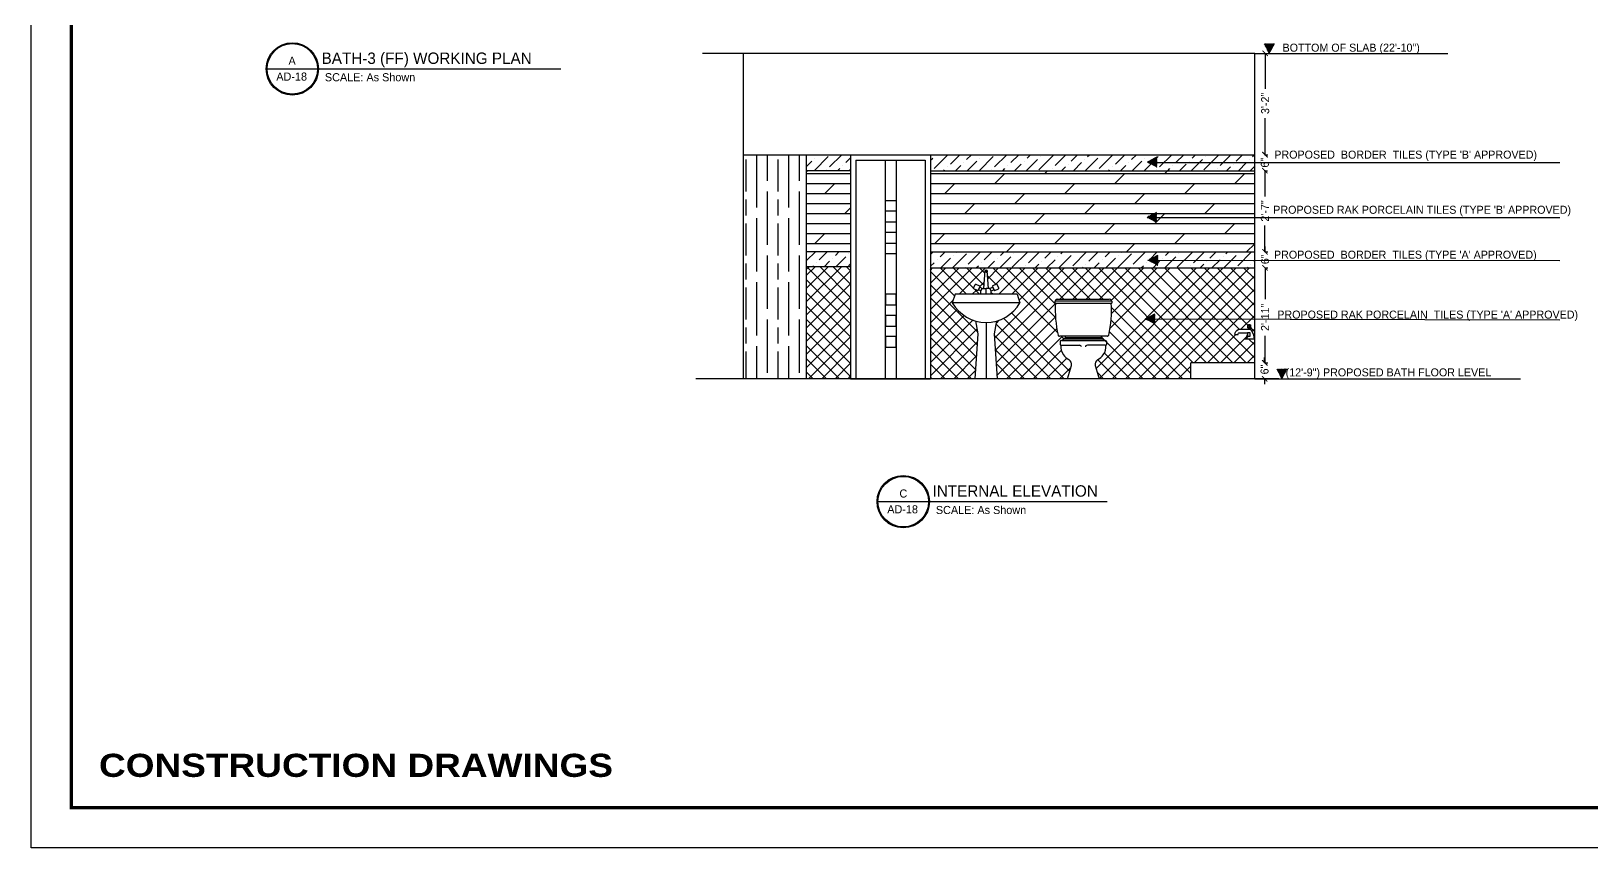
# Model space of a CAD drawing. Extents: x 10753 to 18704, y -5361 to 1140.
# Drawn here: x 16135 to 16720, y -3986 to -3680 of the extents above; entities that cross this region are included whole.
import ezdxf
from ezdxf.enums import TextEntityAlignment as Align

# ---------------------------------------------------------------- set-up
doc = ezdxf.new("R2010")
doc.units = 0
doc.header["$LTSCALE"] = 30
doc.header["$MEASUREMENT"] = 0
doc.header["$PDMODE"] = 3
doc.linetypes.add('ACAD_ISO02W100', pattern=[15, 12, -3])
doc.layers.get('0').update_dxf_attribs({"linetype": 'CONTINUOUS'})
doc.layers.get('DEFPOINTS').update_dxf_attribs({"linetype": 'CONTINUOUS'})
for name, color, linetype in [('bath', 23, 'CONTINUOUS'), ('DIM', 6, 'CONTINUOUS'), ('furniture', 9, 'CONTINUOUS'), ('SEAL', 1, 'CONTINUOUS'), ('SLINE', 3, 'CONTINUOUS'), ('WALL', 2, 'CONTINUOUS'), ('WL', 9, 'CONTINUOUS')]:
    doc.layers.add(name, color=color, linetype=linetype)
doc.styles.add('SMALL-DIM', font='stylu.ttf', dxfattribs={"height": 2})
doc.styles.get("Standard").update_dxf_attribs({"font": 'stylu.ttf', "height": 3})
doc.styles.add('STYLE3', font='ariblk.ttf', dxfattribs={"height": 1})
doc.styles.add('Text 1-2', font='stylu.ttf', dxfattribs={"height": 1.5})
doc.dimstyles.new('D1', dxfattribs={"dimtxt": 6, "dimasz": 5, "dimexe": 1, "dimexo": 2, "dimgap": 1, "dimtad": 1, "dimdec": 4, "dimzin": 3, "dimdsep": 46, "dimlunit": 4, "dimtxsty": 'Standard', "dimcen": 3, "dimclrd": 7, "dimclre": 7, "dimclrt": 2, "dimadec": 0, "dimazin": 0, "dimtfac": 1, "dimtdec": 4, "dimtofl": 0, "dimtmove": 2, "dimatfit": 3, "dimfxl": 1, "dimfrac": 2, "dimtolj": 1, "dimtzin": 1, "dimarcsym": 0})
pattern_1 = [(0, (-96127.937, 21775.795), (7.9375, 15.875), [0, -15.875])]
pattern_2 = [(0, (-96127.937, 21810.86), (7.9375, 15.875), [0, -15.875])]

# ---------------------------------------------------------------- blocks, each defined once
blk = doc.blocks.new('Faucet - Bathroom side')
at = {"linetype": 'Continuous'}
for p, q in [((-1.62, 0), (-1.38, 0)), ((-1.38, 0), (1.38, 0)), ((-0.62, 4.25), (0.38, 4.25)), ((0.38, 3.75), (-0.62, 3.75)), ((-0.62, 3), (3.38, 3)), ((-0.38, 3), (-0.38, 3.5)), ((0.12, 3.5), (0.12, 3)), ((2.88, 2), (0.38, 2)), ((4.38, 1.5), (3.38, 1.5))]:
    blk.add_line(p, q, dxfattribs=at)
for points in [[(-0.62, 3.75), (-0.62, 4.25)], [(-0.38, 4.5), (0.12, 4.5)], [(0.12, 3.5), (-0.38, 3.5)], [(0.38, 4.25), (0.38, 3.75)]]:
    blk.add_lwpolyline(points, dxfattribs=at)
blk.add_lwpolyline([(-0.38, 1), (-0.38, 2), (0.38, 2), (0.38, 1)], close=True, dxfattribs=at)
for centre, radius, start, end in [((3.46, -0.03), 5.08, 143.4467, 179.6834), ((-0.38, 4.26), 0.243, 88.2224, 181.7776), ((-0.38, 3.74), 0.243, 178.2224, 271.7776), ((0.13, 4.26), 0.243, 358.2224, 91.7776), ((0.13, 3.74), 0.243, 268.2224, 1.7776), ((-2.45, -0.27), 3.34, 9.6434, 32.1158), ((1.75, 1.38), 1.43, 195.2551, 254.7449), ((2.97, 1.59), 0.417, 347.0192, 102.9808), ((2.71, 1.47), 1.67, 0.9828, 66.3974)]:
    blk.add_arc(centre, radius, start, end, dxfattribs=at)
blk = doc.blocks.new('_ArchTick')
at = {"color": 0, "linetype": 'ByBlock', "const_width": 0.15}
blk.add_lwpolyline([(-0.5, -0.5), (0.5, 0.5)], dxfattribs=at)
blk = doc.blocks.new('*D169')
at = {"layer": 'DEFPOINTS', "color": 0, "transparency": 16777216}
for p in [(16594.03, -3731.86), (16594.03, -3762.3), (16597.84, -3762.3)]:
    blk.add_point(p, dxfattribs=at)
at = {"layer": 'DIM', "color": 4, "lineweight": -2, "transparency": 16777216}
for p, q in [((16597.84, -3731.86), (16598.84, -3731.86)), ((16597.84, -3731.86), (16597.84, -3741.55)), ((16597.84, -3762.3), (16597.84, -3752.35)), ((16597.84, -3762.3), (16598.84, -3762.3))]:
    blk.add_line(p, q, dxfattribs=at)
at = {"layer": 'DIM', "color": 4, "lineweight": -2, "transparency": 16777216, "xscale": 2, "yscale": 2, "zscale": 2}
for p, rotation in [((16597.84, -3731.86), 90), ((16597.84, -3762.3), 270)]:
    blk.add_blockref('_ArchTick', p, dxfattribs=dict(at, rotation=rotation))
at = {"layer": 'DIM', "color": 4, "transparency": 16777216, "insert": (16597.84, -3746.95), "char_height": 3, "attachment_point": 5, "rotation": 90}
blk.add_mtext('\\A1;2\'-7"', dxfattribs=at)
blk = doc.blocks.new('*D170')
at = {"layer": 'DEFPOINTS', "color": 0, "transparency": 16777216}
for p in [(16594.03, -3762.3), (16594.03, -3768.3), (16597.91, -3768.3)]:
    blk.add_point(p, dxfattribs=at)
at = {"layer": 'DIM', "color": 4, "lineweight": -2, "transparency": 16777216}
for p, q in [((16597.91, -3762.3), (16597.91, -3760.3)), ((16597.91, -3762.3), (16598.91, -3762.3)), ((16597.91, -3768.3), (16598.91, -3768.3)), ((16597.91, -3768.3), (16597.91, -3770.3))]:
    blk.add_line(p, q, dxfattribs=at)
at = {"layer": 'DIM', "color": 4, "lineweight": -2, "transparency": 16777216, "xscale": 2, "yscale": 2, "zscale": 2}
for p, rotation in [((16597.91, -3762.3), 270), ((16597.91, -3768.3), 90)]:
    blk.add_blockref('_ArchTick', p, dxfattribs=dict(at, rotation=rotation))
at = {"layer": 'DIM', "color": 4, "transparency": 16777216, "insert": (16597.91, -3765.07), "char_height": 3, "attachment_point": 5, "rotation": 90}
blk.add_mtext('\\A1;6"', dxfattribs=at)
blk = doc.blocks.new('*D171')
at = {"layer": 'DEFPOINTS', "color": 0, "transparency": 16777216}
for p in [(16594.03, -3768.3), (16594.03, -3803.86), (16597.92, -3803.86)]:
    blk.add_point(p, dxfattribs=at)
at = {"layer": 'DIM', "color": 4, "lineweight": -2, "transparency": 16777216}
for p, q in [((16597.92, -3768.3), (16598.92, -3768.3)), ((16597.92, -3768.3), (16597.92, -3779.97)), ((16597.92, -3803.86), (16597.92, -3793.74)), ((16597.92, -3803.86), (16598.92, -3803.86))]:
    blk.add_line(p, q, dxfattribs=at)
at = {"layer": 'DIM', "color": 4, "lineweight": -2, "transparency": 16777216, "xscale": 2, "yscale": 2, "zscale": 2}
for p, rotation in [((16597.92, -3768.3), 90), ((16597.92, -3803.86), 270)]:
    blk.add_blockref('_ArchTick', p, dxfattribs=dict(at, rotation=rotation))
at = {"layer": 'DIM', "color": 4, "transparency": 16777216, "insert": (16597.92, -3786.85), "char_height": 3, "attachment_point": 5, "rotation": 90}
blk.add_mtext('\\A1;2\'-11"', dxfattribs=at)
blk = doc.blocks.new('*D172')
at = {"layer": 'DEFPOINTS', "color": 0, "transparency": 16777216}
for p in [(16594.03, -3803.86), (16594.03, -3809.86), (16597.74, -3809.86)]:
    blk.add_point(p, dxfattribs=at)
at = {"layer": 'DIM', "color": 4, "lineweight": -2, "transparency": 16777216}
for p, q in [((16597.74, -3803.86), (16597.74, -3801.86)), ((16597.74, -3803.86), (16598.74, -3803.86)), ((16597.74, -3809.86), (16598.74, -3809.86)), ((16597.74, -3809.86), (16597.74, -3811.86))]:
    blk.add_line(p, q, dxfattribs=at)
at = {"layer": 'DIM', "color": 4, "lineweight": -2, "transparency": 16777216, "xscale": 2, "yscale": 2, "zscale": 2}
for p, rotation in [((16597.74, -3803.86), 270), ((16597.74, -3809.86), 90)]:
    blk.add_blockref('_ArchTick', p, dxfattribs=dict(at, rotation=rotation))
at = {"layer": 'DIM', "color": 4, "transparency": 16777216, "insert": (16597.74, -3806.4), "char_height": 3, "attachment_point": 5, "rotation": 90}
blk.add_mtext('\\A1;6"', dxfattribs=at)
blk = doc.blocks.new('*D173')
at = {"layer": 'DEFPOINTS', "color": 0, "transparency": 16777216}
for p in [(16594.03, -3725.86), (16594.03, -3731.86), (16597.84, -3731.86)]:
    blk.add_point(p, dxfattribs=at)
at = {"layer": 'DIM', "color": 4, "lineweight": -2, "transparency": 16777216}
for p, q in [((16597.84, -3725.86), (16598.84, -3725.86)), ((16597.84, -3725.86), (16597.84, -3726.03)), ((16597.84, -3731.86), (16597.84, -3731.69)), ((16597.84, -3731.86), (16598.84, -3731.86))]:
    blk.add_line(p, q, dxfattribs=at)
at = {"layer": 'DIM', "color": 4, "lineweight": -2, "transparency": 16777216, "xscale": 2, "yscale": 2, "zscale": 2}
for p, rotation in [((16597.84, -3725.86), 90), ((16597.84, -3731.86), 270)]:
    blk.add_blockref('_ArchTick', p, dxfattribs=dict(at, rotation=rotation))
at = {"layer": 'DIM', "color": 4, "transparency": 16777216, "insert": (16597.84, -3728.86), "char_height": 3, "attachment_point": 5, "rotation": 90}
blk.add_mtext('\\A1;6"', dxfattribs=at)
blk = doc.blocks.new('*D186')
at = {"layer": 'DEFPOINTS', "color": 0, "transparency": 16777216}
for p in [(16594.03, -3687.86), (16594.03, -3725.86), (16597.97, -3725.86)]:
    blk.add_point(p, dxfattribs=at)
at = {"layer": 'DIM', "color": 4, "lineweight": -2, "transparency": 16777216}
for p, q in [((16597.97, -3687.86), (16598.97, -3687.86)), ((16597.97, -3687.86), (16597.97, -3701.13)), ((16597.97, -3725.86), (16597.97, -3712.11)), ((16597.97, -3725.86), (16598.97, -3725.86))]:
    blk.add_line(p, q, dxfattribs=at)
at = {"layer": 'DIM', "color": 4, "lineweight": -2, "transparency": 16777216, "xscale": 2, "yscale": 2, "zscale": 2}
for p, rotation in [((16597.97, -3687.86), 90), ((16597.97, -3725.86), 270)]:
    blk.add_blockref('_ArchTick', p, dxfattribs=dict(at, rotation=rotation))
at = {"layer": 'DIM', "color": 4, "transparency": 16777216, "insert": (16597.97, -3706.62), "char_height": 3, "attachment_point": 5, "rotation": 90}
blk.add_mtext('\\A1;3\'-2"', dxfattribs=at)

msp = doc.modelspace()

# ---------------------------------------------------------------- hatches: boundary and pattern name
h = msp.add_hatch()
h.set_pattern_fill('ANSI31', color=230, angle=90, style=0)
h.set_pattern_definition([(135, (13423.56, -21095.59699), (-0.08838834765, -0.08838834765), [])])
h.paths.add_polyline_path([(16599.53391, -3687.97831), (16601.43032, -3684.34134), (16597.58655, -3684.34134)])
h = msp.add_hatch()
h.set_pattern_fill('ANSI31', color=230, style=0)
h.set_pattern_definition([(45, (-853.91845, -552.65796), (-0.08838834765, 0.08838834765), [])])
h.paths.add_polyline_path([(16553.70022, -3728.63186), (16557.33719, -3730.52827), (16557.33719, -3726.6845)])
h = msp.add_hatch()
h.set_pattern_fill('DOTS,_O', color=1, scale=10)
h.set_pattern_definition([(0, (-110383.75, -29428.848), (7.9375, -15.875), [0, -15.875])])
h.paths.add_polyline_path([(16455.64672, -3759.01005), (16455.64672, -3763.00135), (16459.63802, -3763.00135), (16459.63802, -3759.01005)])
h.paths.add_polyline_path([(16455.64672, -3751.02628), (16455.64672, -3755.01759), (16459.63802, -3755.01759), (16459.63802, -3751.02628)])
h.paths.add_polyline_path([(16455.64672, -3743.06747), (16455.64672, -3747.05877), (16459.63802, -3747.05877), (16459.63802, -3743.06747)])
h = msp.add_hatch()
h.set_pattern_fill('DOTS,_O', color=1, scale=10)
h.set_pattern_definition(pattern_2)
h.paths.add_polyline_path([(16459.63802, -3743.06747), (16455.64672, -3743.06747), (16455.64672, -3747.05877), (16459.63802, -3747.05877)])
h.paths.add_polyline_path([(16459.63802, -3755.04254), (16459.63802, -3751.05124), (16455.64672, -3751.05124), (16455.64672, -3755.04254)])
h.paths.add_polyline_path([(16455.64672, -3759.01005), (16455.64672, -3763.00135), (16459.63802, -3763.00135), (16459.63802, -3759.01005)])
h = msp.add_hatch()
h.set_pattern_fill('DOTS,_O', color=1, scale=10)
h.set_pattern_definition(pattern_2)
h.paths.add_polyline_path([(16459.63802, -3743.06747), (16455.64672, -3743.06747), (16455.64672, -3747.05877), (16459.63802, -3747.05877)])
h.paths.add_polyline_path([(16459.63802, -3755.04254), (16459.63802, -3751.05124), (16455.64672, -3751.05124), (16455.64672, -3755.04254)])
h.paths.add_polyline_path([(16455.64672, -3759.01005), (16455.64672, -3763.00135), (16459.63802, -3763.00135), (16459.63802, -3759.01005)])
h = msp.add_hatch()
h.set_pattern_fill('ANSI31', color=230, style=0)
h.set_pattern_definition([(45, (-853.99669, -573.37728), (-0.08838834765, 0.08838834765), [])])
h.paths.add_polyline_path([(16553.62198, -3749.35119), (16557.25895, -3751.2476), (16557.25895, -3747.40383)])
h = msp.add_hatch()
h.set_pattern_fill('ANSI31', color=230, style=0)
h.set_pattern_definition([(45, (-853.60652, -589.47171), (-0.08838834765, 0.08838834765), [])])
h.paths.add_polyline_path([(16554.01215, -3765.44561), (16557.64913, -3767.34202), (16557.64913, -3763.49826)])
h = msp.add_hatch()
h.set_pattern_fill('DOTS,_O', color=1, scale=10)
h.set_pattern_definition(pattern_1)
h.paths.add_polyline_path([(16459.63802, -3778.13217), (16455.64672, -3778.13217), (16455.64672, -3782.12347), (16459.63802, -3782.12347)])
h.paths.add_polyline_path([(16459.63802, -3790.10724), (16459.63802, -3786.11593), (16455.64672, -3786.11593), (16455.64672, -3790.10724)])
h.paths.add_polyline_path([(16455.64672, -3794.07475), (16455.64672, -3798.06605), (16459.63802, -3798.06605), (16459.63802, -3794.07475)])
h = msp.add_hatch()
h.set_pattern_fill('DOTS,_O', color=1, scale=10)
h.set_pattern_definition(pattern_1)
h.paths.add_polyline_path([(16459.63802, -3778.13217), (16455.64672, -3778.13217), (16455.64672, -3782.12347), (16459.63802, -3782.12347)])
h.paths.add_polyline_path([(16459.63802, -3790.10724), (16459.63802, -3786.11593), (16455.64672, -3786.11593), (16455.64672, -3790.10724)])
h.paths.add_polyline_path([(16455.64672, -3794.07475), (16455.64672, -3798.06605), (16459.63802, -3798.06605), (16459.63802, -3794.07475)])
h = msp.add_hatch()
h.set_pattern_fill('ANSI31', color=230, style=0)
h.set_pattern_definition([(45, (-854.68136, -611.45782), (-0.08838834765, 0.08838834765), [])])
h.paths.add_polyline_path([(16552.93731, -3787.43173), (16556.57429, -3789.32814), (16556.57429, -3785.48437)])
h = msp.add_hatch()
h.set_pattern_fill('ANSI31', color=230, angle=90, style=0)
h.set_pattern_definition([(135, (13428.3121, -21217.5142), (-0.08838834765, -0.08838834765), [])])
h.paths.add_polyline_path([(16604.28601, -3809.89553), (16606.18242, -3806.25855), (16602.33865, -3806.25855)])
at = {"layer": 'DIM'}
h = msp.add_hatch(dxfattribs=at)
h.set_pattern_fill('GOST_WOOD', color=3, scale=2)
h.set_pattern_definition([(90, (-4552.688, -4287.655), (12, -7e-16), [20, -4]), (90, (-4548.688, -4291.655), (12, -7e-16), [12, -3, 6, -3]), (90, (-4544.688, -4297.655), (12, -7e-16), [20, -4])])
h.paths.add_polyline_path([(16402.34682, -3725.8618), (16426.02666, -3725.8618), (16426.02666, -3809.8618), (16402.34682, -3809.8618)])

# ---------------------------------------------------------------- linework, layer by layer
at = {"linetype": 'ACAD_ISO02W100'}
msp.add_line((16594.02666, -3687.8618), (16666.50218, -3687.8618), dxfattribs=at)
at = {"color": 1}
for p, q in [((16442.52666, -3725.8618), (16442.52666, -3809.8618)), ((16442.52666, -3725.8618), (16472.46142, -3725.8618)), ((16472.46142, -3725.8618), (16472.46142, -3809.8618)), ((16444.52231, -3727.85745), (16444.52231, -3809.8618)), ((16444.52231, -3727.85745), (16470.46577, -3727.85745)), ((16455.64672, -3809.8618), (16455.64672, -3727.85745)), ((16459.63802, -3727.85745), (16459.63802, -3809.8618)), ((16470.46577, -3727.85745), (16470.46577, -3809.8618))]:
    msp.add_line(p, q, dxfattribs=at)
at = {"color": 230}
for p, q in [((16557.26088, -3728.72931), (16708.40709, -3728.72931)), ((16553.75022, -3749.36429), (16708.40709, -3749.36429)), ((16554.01215, -3765.44561), (16708.40709, -3765.47829)), ((16556.66315, -3787.43319), (16708.40709, -3787.82889))]:
    msp.add_line(p, q, dxfattribs=at)
at = {"color": 1}
for points in [[(16455.64672, -3743.06747), (16459.63802, -3743.06747), (16459.63802, -3747.05877), (16455.64672, -3747.05877)], [(16455.64672, -3751.02628), (16459.63802, -3751.02628), (16459.63802, -3755.01759), (16455.64672, -3755.01759)], [(16455.64672, -3759.01005), (16459.63802, -3759.01005), (16459.63802, -3763.00135), (16455.64672, -3763.00135)], [(16455.64672, -3782.12347), (16459.63802, -3782.12347), (16459.63802, -3778.13217), (16455.64672, -3778.13217)], [(16455.64672, -3790.10724), (16459.63802, -3790.10724), (16459.63802, -3786.11593), (16455.64672, -3786.11593)], [(16455.64672, -3798.06605), (16459.63802, -3798.06605), (16459.63802, -3794.07475), (16455.64672, -3794.07475)]]:
    msp.add_lwpolyline(points, close=True, dxfattribs=at)
at = {"layer": 'bath'}
for p, q in [((16492.4584, -3775.96697), (16492.97331, -3769.30991)), ((16492.97641, -3769.30643), (16492.97641, -3769.75829)), ((16493.66512, -3769.30643), (16493.66512, -3769.75829)), ((16494.18313, -3775.96697), (16493.66822, -3769.30991)), ((16481.70476, -3778.1818), (16480.64876, -3781.3498)), ((16504.93676, -3778.1818), (16481.70476, -3778.1818)), ((16490.90342, -3775.51289), (16490.44296, -3776.5167)), ((16491.39333, -3776.95264), (16490.44296, -3776.5167)), ((16491.89333, -3775.96697), (16490.90342, -3775.51289)), ((16493.32076, -3778.1818), (16493.32076, -3775.96697)), ((16494.7482, -3775.96697), (16495.73811, -3775.51289)), ((16495.2482, -3776.95264), (16496.19857, -3776.5167)), ((16495.8095, -3778.1818), (16495.2482, -3777.6205)), ((16495.73811, -3775.51289), (16496.19857, -3776.5167)), ((16504.93676, -3778.1818), (16505.99276, -3781.3498)), ((16520.06038, -3780.0418), (16539.49929, -3780.0418)), ((16505.99276, -3781.3498), (16480.64876, -3781.3498)), ((16540.49616, -3780.76035), (16519.06351, -3780.76035)), ((16519.06351, -3780.76035), (16519.06351, -3781.47891)), ((16519.06351, -3781.47891), (16540.49616, -3781.47891)), ((16519.31272, -3780.58072), (16519.31272, -3780.76035)), ((16540.49616, -3780.76035), (16540.49616, -3781.47891)), ((16489.35791, -3788.19722), (16490.15276, -3792.9658)), ((16493.32076, -3788.7418), (16493.32076, -3809.8618)), ((16496.48876, -3792.9658), (16497.28319, -3788.19912)), ((16490.15276, -3792.9658), (16489.09676, -3809.8618)), ((16497.54476, -3809.8618), (16496.48876, -3792.9658)), ((16538.77172, -3793.90584), (16520.78795, -3793.90584)), ((16521.05724, -3795.84999), (16521.05724, -3796.96459)), ((16521.55568, -3795.49072), (16538.00399, -3795.49072)), ((16521.55568, -3797.32386), (16528.28453, -3797.32386)), ((16521.97079, -3795.34294), (16537.58888, -3795.34294)), ((16522.57346, -3794.80403), (16536.98621, -3794.80403)), ((16522.78501, -3794.44475), (16536.77466, -3794.44475)), ((16523.30019, -3794.44475), (16523.30019, -3794.80403)), ((16538.00399, -3797.32386), (16531.27514, -3797.32386)), ((16536.25947, -3794.44475), (16536.25947, -3794.80403)), ((16537.86716, -3795.49072), (16536.74337, -3794.36693)), ((16538.50242, -3795.84999), (16538.50242, -3796.96459)), ((16523.79863, -3809.8618), (16525.29393, -3804.83192)), ((16534.26574, -3804.83192), (16535.76104, -3809.8618))]:
    msp.add_line(p, q, dxfattribs=at)
for points in [[(16493.32076, -3769.89099, -0.048176869), (16493.20646, -3769.87995, -0.036919861), (16493.05898, -3769.85213, -0.102661553), (16492.99315, -3769.80264, -0.182393557), (16492.97641, -3769.75829, -0.182393557), (16492.99315, -3769.71394, -0.102661553), (16493.05898, -3769.66446, -0.036919861), (16493.20646, -3769.63663, -0.048176869), (16493.32076, -3769.62559, -0.048176869)], [(16493.32076, -3769.89099, 0.048176869), (16493.43507, -3769.87995, 0.036919861), (16493.58255, -3769.85213, 0.102661553), (16493.64838, -3769.80264, 0.182393557), (16493.66512, -3769.75829, 0.182393557), (16493.64838, -3769.71394, 0.102661553), (16493.58255, -3769.66446, 0.036919861), (16493.43507, -3769.63663, 0.048176869), (16493.32076, -3769.62559, 0.048176869)]]:
    msp.add_lwpolyline(points, format="xyb", dxfattribs=at)
for points in [[(16490.9859, -3775.33309), (16490.36049, -3776.6965, -0.414213562), (16490.02902, -3776.8195), (16488.66562, -3776.19409, -0.414213562), (16488.54262, -3775.86262), (16489.16803, -3774.49922, -0.414213562), (16489.49949, -3774.37622), (16490.8629, -3775.00163, -0.414213562)], [(16495.65563, -3775.33309), (16496.28104, -3776.6965, 0.414213562), (16496.61251, -3776.8195), (16497.97591, -3776.19409, 0.414213562), (16498.09891, -3775.86262), (16497.4735, -3774.49922, 0.414213562), (16497.14203, -3774.37622), (16495.77863, -3775.00163, 0.414213562)]]:
    msp.add_lwpolyline(points, format="xyb", close=True, dxfattribs=at)
for points in [[(16491.39333, -3778.1818), (16491.39333, -3776.95264), (16491.89333, -3775.96697), (16493.32076, -3775.96697)], [(16495.2482, -3778.1818), (16495.2482, -3776.95264), (16494.7482, -3775.96697), (16493.32076, -3775.96697)]]:
    msp.add_lwpolyline(points, dxfattribs=at)
for centre, radius, start, end in [((16493.31645, -3769.70533), 0.52355, 89.52770877, 130.95101261), ((16493.32508, -3769.70533), 0.52355, 49.04898739, 90.47229123), ((16493.32076, -3774.1841), 14.55771, 209.4871, 330.5129)]:
    msp.add_arc(centre, radius, start, end, dxfattribs=at)
for centre, major_axis, start_param, end_param in [((16520.06038, -3780.58072), (-0.74765, 0), -1.570796327, 0), ((16539.49929, -3780.58072), (-0.74765, 0), 3.141592654, 4.71238898), ((16601.94322, -3784.05821), (82.70793, 0), 3.098314491, 3.301427688), ((16457.61645, -3784.05821), (-82.70793, 0), 2.98175762, 3.184870816), ((16520.78795, -3793.54656), (-0.49843, 0), 0, 1.570796327), ((16521.55568, -3795.84999), (-0.49843, 0), -1.570796327, 0), ((16521.55568, -3796.96459), (0.49843, 0), 3.141592654, 4.71238898), ((16529.71753, -3797.99568), (-8.42502, 0), -0.116195089, 0.494887442), ((16523.05203, -3795.52665), (-1.11088, 0), -1.12541096, -0.231478241), ((16523.86625, -3794.62845), (1.11088, 0), 2.016181693, 2.910114412), ((16528.28453, -3797.86278), (0.74765, 0), 0, 1.570796327), ((16531.27514, -3797.86278), (0.74765, 0), 1.570796327, 3.141592654), ((16535.69341, -3794.62845), (-1.11088, 0), 3.373070895, 4.267003614), ((16536.50763, -3795.52665), (-1.11088, 0), 3.373070895, 4.267003614), ((16529.84214, -3797.99568), (-8.42502, 0), 2.646705211, 3.257787743), ((16538.00399, -3795.84999), (-0.49843, 0), 3.141592654, 4.71238898), ((16538.00399, -3796.96459), (0.49843, 0), 4.71238898, 6.283185307), ((16538.77172, -3793.54656), (-0.49843, 0), 1.570796327, 3.141592654), ((16530.15366, -3797.82602), (8.92061, 0), 3.636480096, 3.996187096), ((16522.25999, -3804.3633), (-3.10282, 0), 2.930499321, 3.996187096), ((16537.29968, -3804.3633), (-3.10282, 0), -0.854594442, 0.211093333), ((16529.40601, -3797.82602), (-8.92061, 0), 2.286998212, 2.646705211)]:
    msp.add_ellipse(centre, major_axis=major_axis, ratio=0.720812183, start_param=start_param, end_param=end_param, dxfattribs=at)
at = {"layer": 'DIM', "color": 3}
for p, q in [((16402.34682, -3725.8618), (16594.02666, -3725.8618)), ((16426.02666, -3809.8618), (16426.02666, -3725.8618)), ((16428.81434, -3731.8618), (16434.09119, -3726.58495)), ((16429.11934, -3727.13738), (16429.11934, -3727.13738)), ((16430.2242, -3726.03252), (16430.39492, -3725.8618)), ((16434.64361, -3730.45194), (16439.23375, -3725.8618)), ((16440.72031, -3728.79466), (16442.52666, -3726.98832)), ((16472.52666, -3727.92424), (16473.31352, -3727.13738)), ((16473.86594, -3731.00437), (16479.00851, -3725.8618)), ((16474.41837, -3726.03252), (16474.41837, -3726.03252)), ((16479.94264, -3729.34709), (16483.42793, -3725.8618)), ((16486.01934, -3727.68981), (16487.84735, -3725.8618)), ((16490.68618, -3731.8618), (16495.96303, -3726.58495)), ((16490.99119, -3727.13738), (16490.99119, -3727.13738)), ((16492.09604, -3726.03252), (16492.26676, -3725.8618)), ((16496.51546, -3730.45194), (16501.1056, -3725.8618)), ((16502.59216, -3728.79466), (16505.52502, -3725.8618)), ((16508.66886, -3727.13738), (16509.94443, -3725.8618)), ((16513.08827, -3731.5568), (16518.61254, -3726.03252)), ((16513.6407, -3726.58495), (16513.6407, -3726.58495)), ((16519.16497, -3729.89951), (16523.20268, -3725.8618)), ((16525.24167, -3728.24223), (16527.6221, -3725.8618)), ((16530.46094, -3731.8618), (16535.18536, -3727.13738)), ((16531.31837, -3726.58495), (16532.04152, -3725.8618)), ((16535.73779, -3731.00437), (16540.88035, -3725.8618)), ((16536.29021, -3726.03252), (16536.29021, -3726.03252)), ((16541.81449, -3729.34709), (16545.29977, -3725.8618)), ((16547.89118, -3727.68981), (16549.71919, -3725.8618)), ((16552.55802, -3731.8618), (16557.83487, -3726.58495)), ((16552.86303, -3727.13738), (16552.86303, -3727.13738)), ((16553.96788, -3726.03252), (16554.13861, -3725.8618)), ((16558.3873, -3730.45194), (16562.97744, -3725.8618)), ((16564.464, -3728.79466), (16567.39686, -3725.8618)), ((16570.5407, -3727.13738), (16571.81628, -3725.8618)), ((16574.96012, -3731.5568), (16580.48439, -3726.03252)), ((16575.51254, -3726.58495), (16575.51254, -3726.58495)), ((16581.03681, -3729.89951), (16585.07453, -3725.8618)), ((16587.11351, -3728.24223), (16589.49395, -3725.8618)), ((16593.19021, -3726.58495), (16593.91336, -3725.8618)), ((16426.02666, -3730.23006), (16428.01449, -3728.24223)), ((16442.52666, -3731.8618), (16426.02666, -3731.8618)), ((16426.02666, -3732.21838), (16426.38324, -3731.8618)), ((16426.02666, -3732.9036), (16442.52666, -3732.9036)), ((16433.53876, -3731.5568), (16433.53876, -3731.5568)), ((16437.65317, -3731.8618), (16438.5106, -3731.00437)), ((16439.61546, -3729.89951), (16439.61546, -3729.89951)), ((16442.07259, -3731.8618), (16442.52666, -3731.40773)), ((16472.46142, -3732.9036), (16594.02666, -3732.9036)), ((16472.52666, -3731.8618), (16594.02666, -3731.8618)), ((16477.42793, -3731.8618), (16477.73293, -3731.5568)), ((16478.83779, -3730.45194), (16478.83779, -3730.45194)), ((16481.84735, -3731.8618), (16483.80963, -3729.89951)), ((16484.91449, -3728.79466), (16484.91449, -3728.79466)), ((16486.26676, -3731.8618), (16489.88633, -3728.24223)), ((16495.4106, -3731.5568), (16495.4106, -3731.5568)), ((16496.59144, -3736.6536), (16500.34144, -3732.9036)), ((16499.52502, -3731.8618), (16500.38245, -3731.00437)), ((16501.4873, -3729.89951), (16501.4873, -3729.89951)), ((16503.94443, -3731.8618), (16506.45915, -3729.34709)), ((16507.564, -3728.24223), (16507.564, -3728.24223)), ((16508.36385, -3731.8618), (16512.53585, -3727.68981)), ((16515.34144, -3732.9036), (16516.38324, -3731.8618)), ((16518.06012, -3731.00437), (16518.06012, -3731.00437)), ((16521.6221, -3731.8618), (16523.03196, -3730.45194)), ((16524.13682, -3729.34709), (16524.13682, -3729.34709)), ((16526.04152, -3731.8618), (16529.10866, -3728.79466)), ((16530.21351, -3727.68981), (16530.21351, -3727.68981)), ((16539.29977, -3731.8618), (16539.60478, -3731.5568)), ((16540.70963, -3730.45194), (16540.70963, -3730.45194)), ((16541.59144, -3736.6536), (16545.34144, -3732.9036)), ((16543.71919, -3731.8618), (16545.68148, -3729.89951)), ((16546.78633, -3728.79466), (16546.78633, -3728.79466)), ((16548.13861, -3731.8618), (16551.75817, -3728.24223)), ((16557.28245, -3731.5568), (16557.28245, -3731.5568)), ((16560.34144, -3732.9036), (16561.38324, -3731.8618)), ((16561.39686, -3731.8618), (16562.25429, -3731.00437)), ((16563.35915, -3729.89951), (16563.35915, -3729.89951)), ((16565.81628, -3731.8618), (16568.33099, -3729.34709)), ((16569.43584, -3728.24223), (16569.43584, -3728.24223)), ((16570.23569, -3731.8618), (16574.40769, -3727.68981)), ((16579.93196, -3731.00437), (16579.93196, -3731.00437)), ((16583.49395, -3731.8618), (16584.90381, -3730.45194)), ((16586.00866, -3729.34709), (16586.00866, -3729.34709)), ((16586.59144, -3736.6536), (16590.34144, -3732.9036)), ((16587.91336, -3731.8618), (16590.9805, -3728.79466)), ((16592.08536, -3727.68981), (16592.08536, -3727.68981)), ((16592.33278, -3731.8618), (16594.02666, -3730.16792)), ((16426.02666, -3736.6536), (16442.52666, -3736.6536)), ((16432.84144, -3740.4036), (16436.59144, -3736.6536)), ((16472.46142, -3736.6536), (16594.02666, -3736.6536)), ((16477.84144, -3740.4036), (16481.59144, -3736.6536)), ((16522.84144, -3740.4036), (16526.59144, -3736.6536)), ((16567.84144, -3740.4036), (16571.59144, -3736.6536)), ((16426.02666, -3740.4036), (16442.52666, -3740.4036)), ((16426.02666, -3744.1536), (16442.52666, -3744.1536)), ((16472.46142, -3740.4036), (16594.02666, -3740.4036)), ((16472.46142, -3744.1536), (16594.02666, -3744.1536)), ((16485.34144, -3747.9036), (16489.09144, -3744.1536)), ((16504.09144, -3744.1536), (16507.84144, -3740.4036)), ((16530.34144, -3747.9036), (16534.09144, -3744.1536)), ((16549.09144, -3744.1536), (16552.84144, -3740.4036)), ((16575.34144, -3747.9036), (16579.09144, -3744.1536)), ((16426.02666, -3747.9036), (16442.52666, -3747.9036)), ((16440.34144, -3747.9036), (16442.52666, -3745.71838)), ((16472.46142, -3747.9036), (16594.02666, -3747.9036)), ((16511.59144, -3751.6536), (16515.34144, -3747.9036)), ((16556.59144, -3751.6536), (16560.34144, -3747.9036)), ((16426.02666, -3751.6536), (16442.52666, -3751.6536)), ((16426.02666, -3755.4036), (16442.52666, -3755.4036)), ((16429.09144, -3759.1536), (16432.84144, -3755.4036)), ((16472.46142, -3751.6536), (16594.02666, -3751.6536)), ((16472.46142, -3755.4036), (16594.02666, -3755.4036)), ((16474.09144, -3759.1536), (16477.84144, -3755.4036)), ((16492.84144, -3755.4036), (16496.59144, -3751.6536)), ((16519.09144, -3759.1536), (16522.84144, -3755.4036)), ((16537.84144, -3755.4036), (16541.59144, -3751.6536)), ((16564.09144, -3759.1536), (16567.84144, -3755.4036)), ((16582.84144, -3755.4036), (16586.59144, -3751.6536)), ((16426.02666, -3759.1536), (16442.52666, -3759.1536)), ((16442.52666, -3762.29864), (16426.02666, -3762.29864)), ((16426.02666, -3765.5854), (16429.31342, -3762.29864)), ((16430.77662, -3765.25485), (16433.73284, -3762.29864)), ((16436.85332, -3763.59757), (16438.15225, -3762.29864)), ((16472.46142, -3759.1536), (16594.02666, -3759.1536)), ((16472.52666, -3762.29864), (16594.02666, -3762.29864)), ((16472.52666, -3763.27958), (16473.50759, -3762.29864)), ((16476.07565, -3764.15), (16477.92701, -3762.29864)), ((16482.15235, -3762.49272), (16482.34643, -3762.29864)), ((16486.57177, -3766.91214), (16491.18526, -3762.29864)), ((16492.64847, -3765.25485), (16495.60468, -3762.29864)), ((16498.72517, -3763.59757), (16500.0241, -3762.29864)), ((16500.9464, -3762.29864), (16504.09144, -3759.1536)), ((16503.14458, -3768.01699), (16508.66886, -3762.49272)), ((16509.22128, -3766.35971), (16513.28235, -3762.29864)), ((16515.29798, -3764.70243), (16517.70177, -3762.29864)), ((16521.37468, -3763.04515), (16522.12118, -3762.29864)), ((16525.7941, -3767.46456), (16530.96002, -3762.29864)), ((16526.34652, -3762.49272), (16526.34652, -3762.49272)), ((16531.8708, -3765.80728), (16535.37944, -3762.29864)), ((16537.9475, -3764.15), (16539.79885, -3762.29864)), ((16544.02419, -3762.49272), (16544.21827, -3762.29864)), ((16545.9464, -3762.29864), (16549.09144, -3759.1536)), ((16548.44361, -3766.91214), (16553.05711, -3762.29864)), ((16554.52031, -3765.25485), (16557.47652, -3762.29864)), ((16560.59701, -3763.59757), (16561.89594, -3762.29864)), ((16565.01643, -3768.01699), (16570.5407, -3762.49272)), ((16571.09313, -3766.35971), (16575.15419, -3762.29864)), ((16577.16982, -3764.70243), (16579.57361, -3762.29864)), ((16583.24652, -3763.04515), (16583.99303, -3762.29864)), ((16587.66594, -3767.46456), (16592.83186, -3762.29864)), ((16588.21837, -3762.49272), (16588.21837, -3762.49272)), ((16590.9464, -3762.29864), (16594.02666, -3759.21838)), ((16442.52666, -3767.8618), (16426.02666, -3767.8618)), ((16426.02666, -3768.70217), (16426.86703, -3767.8618)), ((16426.02666, -3770.99417), (16429.15902, -3767.8618)), ((16426.02666, -3775.94392), (16434.10877, -3767.8618)), ((16426.02666, -3780.89366), (16439.05852, -3767.8618)), ((16442.52666, -3784.29593), (16426.47978, -3768.24905)), ((16428.16968, -3767.8618), (16428.56692, -3767.46456)), ((16429.67177, -3766.35971), (16429.67177, -3766.35971)), ((16442.52666, -3779.34618), (16431.04228, -3767.8618)), ((16432.58909, -3767.8618), (16434.64361, -3765.80728)), ((16435.74847, -3764.70243), (16435.74847, -3764.70243)), ((16442.52666, -3774.39643), (16435.99203, -3767.8618)), ((16437.00851, -3767.8618), (16440.72031, -3764.15)), ((16442.52666, -3769.44668), (16440.94178, -3767.8618)), ((16441.42793, -3767.8618), (16442.52666, -3766.76307)), ((16441.82517, -3763.04515), (16441.82517, -3763.04515)), ((16472.46142, -3769.10713), (16473.26991, -3768.29864)), ((16472.46142, -3774.05688), (16478.21966, -3768.29864)), ((16472.46142, -3779.00663), (16483.16941, -3768.29864)), ((16472.46142, -3783.95638), (16488.11915, -3768.29864)), ((16472.52666, -3767.69899), (16473.86594, -3766.35971)), ((16472.52666, -3768.29864), (16594.02666, -3768.29864)), ((16474.9708, -3765.25485), (16474.9708, -3765.25485)), ((16485.91001, -3778.1818), (16476.02685, -3768.29864)), ((16476.34643, -3768.29864), (16479.94264, -3764.70243)), ((16480.76585, -3768.29864), (16486.01934, -3763.04515)), ((16488.54198, -3775.86403), (16480.97659, -3768.29864)), ((16481.0475, -3763.59757), (16481.0475, -3763.59757)), ((16483.18574, -3778.1818), (16493.0689, -3768.29864)), ((16485.46691, -3768.01699), (16485.46691, -3768.01699)), ((16492.53998, -3774.91228), (16485.92634, -3768.29864)), ((16489.60468, -3768.29864), (16490.43876, -3767.46456)), ((16492.89534, -3770.31789), (16490.87609, -3768.29864)), ((16491.54361, -3766.35971), (16491.54361, -3766.35971)), ((16493.90795, -3772.40934), (16498.01865, -3768.29864)), ((16494.0241, -3768.29864), (16496.51546, -3765.80728)), ((16520.07896, -3792.55176), (16495.82584, -3768.29864)), ((16496.58356, -3794.48247), (16522.76739, -3768.29864)), ((16496.67793, -3774.58911), (16502.9684, -3768.29864)), ((16496.87472, -3799.14106), (16527.71713, -3768.29864)), ((16497.62031, -3764.70243), (16497.62031, -3764.70243)), ((16498.03499, -3778.1818), (16507.91814, -3768.29864)), ((16498.44352, -3768.29864), (16502.59216, -3764.15)), ((16519.32595, -3786.84901), (16500.77558, -3768.29864)), ((16502.98473, -3778.1818), (16512.86789, -3768.29864)), ((16503.69701, -3763.04515), (16503.69701, -3763.04515)), ((16505.68619, -3780.43009), (16517.81764, -3768.29864)), ((16519.29129, -3781.8646), (16505.72533, -3768.29864)), ((16508.11643, -3767.46456), (16508.11643, -3767.46456)), ((16522.41824, -3780.0418), (16510.67508, -3768.29864)), ((16511.70177, -3768.29864), (16513.08827, -3766.91214)), ((16514.19313, -3765.80728), (16514.19313, -3765.80728)), ((16527.36799, -3780.0418), (16515.62483, -3768.29864)), ((16516.12118, -3768.29864), (16519.16497, -3765.25485)), ((16520.26983, -3764.15), (16520.26983, -3764.15)), ((16520.5406, -3768.29864), (16525.24167, -3763.59757)), ((16532.31773, -3780.0418), (16520.57457, -3768.29864)), ((16520.92372, -3780.0418), (16532.66688, -3768.29864)), ((16537.26748, -3780.0418), (16525.52432, -3768.29864)), ((16525.87347, -3780.0418), (16537.61663, -3768.29864)), ((16529.37944, -3768.29864), (16529.66109, -3768.01699)), ((16569.90133, -3807.7259), (16530.47407, -3768.29864)), ((16530.76594, -3766.91214), (16530.76594, -3766.91214)), ((16530.82322, -3780.0418), (16542.56638, -3768.29864)), ((16533.79885, -3768.29864), (16535.73779, -3766.35971)), ((16534.60165, -3805.96185), (16572.26486, -3768.29864)), ((16570.98698, -3803.8618), (16535.42382, -3768.29864)), ((16535.65145, -3809.8618), (16577.21461, -3768.29864)), ((16535.77297, -3780.0418), (16547.51612, -3768.29864)), ((16536.84264, -3765.25485), (16536.84264, -3765.25485)), ((16538.21827, -3768.29864), (16541.81449, -3764.70243)), ((16539.78059, -3790.88342), (16562.36537, -3768.29864)), ((16540.2425, -3780.52202), (16552.46587, -3768.29864)), ((16540.30309, -3785.41117), (16557.41562, -3768.29864)), ((16575.93673, -3803.8618), (16540.37356, -3768.29864)), ((16540.6012, -3809.8618), (16582.16436, -3768.29864)), ((16542.63769, -3768.29864), (16547.89118, -3763.04515)), ((16542.91934, -3763.59757), (16542.91934, -3763.59757)), ((16580.88647, -3803.8618), (16545.32331, -3768.29864)), ((16545.55094, -3809.8618), (16587.1141, -3768.29864)), ((16547.33876, -3768.01699), (16547.33876, -3768.01699)), ((16585.83622, -3803.8618), (16550.27306, -3768.29864)), ((16550.50069, -3809.8618), (16592.06385, -3768.29864)), ((16551.47652, -3768.29864), (16552.3106, -3767.46456)), ((16553.41546, -3766.35971), (16553.41546, -3766.35971)), ((16590.78597, -3803.8618), (16555.22281, -3768.29864)), ((16555.89594, -3768.29864), (16558.3873, -3765.80728)), ((16559.49216, -3764.70243), (16559.49216, -3764.70243)), ((16594.02666, -3802.15274), (16560.17255, -3768.29864)), ((16560.31536, -3768.29864), (16564.464, -3764.15)), ((16588.27594, -3791.45228), (16565.1223, -3768.29864)), ((16565.56885, -3763.04515), (16565.56885, -3763.04515)), ((16569.98827, -3767.46456), (16569.98827, -3767.46456)), ((16591.49224, -3789.71883), (16570.07205, -3768.29864)), ((16573.57361, -3768.29864), (16574.96012, -3766.91214)), ((16594.02666, -3787.3035), (16575.0218, -3768.29864)), ((16576.06497, -3765.80728), (16576.06497, -3765.80728)), ((16577.99303, -3768.29864), (16581.03681, -3765.25485)), ((16594.02666, -3782.35375), (16579.97154, -3768.29864)), ((16582.14167, -3764.15), (16582.14167, -3764.15)), ((16582.41245, -3768.29864), (16587.11351, -3763.59757)), ((16594.02666, -3777.40401), (16584.92129, -3768.29864)), ((16594.02666, -3772.45426), (16589.87104, -3768.29864)), ((16591.25128, -3768.29864), (16591.53293, -3768.01699)), ((16592.63779, -3766.91214), (16592.63779, -3766.91214)), ((16593.74264, -3765.80728), (16594.02666, -3765.52326)), ((16426.02666, -3785.84341), (16442.52666, -3769.34341)), ((16442.52666, -3789.24567), (16426.02666, -3772.74567)), ((16481.51864, -3778.74018), (16472.46142, -3769.68296)), ((16490.98729, -3775.33), (16492.63512, -3773.68217)), ((16497.0129, -3774.43545), (16493.81751, -3771.24007)), ((16555.45044, -3809.8618), (16594.02666, -3771.28558)), ((16426.02666, -3790.79316), (16442.52666, -3774.29316)), ((16442.52666, -3794.19542), (16426.02666, -3777.69542)), ((16426.02666, -3795.74291), (16442.52666, -3779.24291)), ((16490.0244, -3792.19569), (16472.46142, -3774.63271)), ((16489.89935, -3797.02039), (16472.46142, -3779.58246)), ((16488.13549, -3778.1818), (16489.66485, -3776.65244)), ((16490.85975, -3778.1818), (16489.04697, -3776.36902)), ((16560.40019, -3809.8618), (16594.02666, -3776.23533)), ((16442.52666, -3799.14517), (16426.02666, -3782.64517)), ((16426.02666, -3800.69265), (16442.52666, -3784.19265)), ((16472.46142, -3788.90612), (16480.96427, -3780.40327)), ((16472.46142, -3793.85587), (16482.45026, -3783.86703)), ((16489.60819, -3801.67897), (16472.46142, -3784.5322)), ((16497.16588, -3803.79964), (16519.30203, -3781.66349)), ((16524.64442, -3807.01672), (16502.83245, -3785.20475)), ((16567.08748, -3809.8618), (16540.31343, -3783.08775)), ((16571.34993, -3803.8618), (16594.02666, -3781.18508)), ((16442.52666, -3804.09492), (16426.02666, -3787.59492)), ((16426.02666, -3805.6424), (16442.52666, -3789.1424)), ((16472.46142, -3798.80562), (16485.08133, -3786.18571)), ((16472.46142, -3803.75537), (16488.34993, -3787.86685)), ((16489.31703, -3806.33756), (16472.46142, -3789.48195)), ((16472.46142, -3808.70511), (16489.87388, -3791.29266)), ((16517.59001, -3809.8618), (16497.0895, -3789.3613)), ((16497.1564, -3788.95988), (16498.22565, -3787.89063)), ((16497.45704, -3808.45823), (16519.31075, -3786.60452)), ((16522.53976, -3809.8618), (16499.8656, -3787.18764)), ((16501.00322, -3809.8618), (16519.80731, -3791.05771)), ((16562.13774, -3809.8618), (16540.1544, -3787.87847)), ((16588.70921, -3791.45228), (16594.02666, -3786.13482)), ((16592.32568, -3790.55228), (16591.72568, -3789.95228)), ((16594.02666, -3792.25325), (16592.52016, -3790.74675)), ((16593.00795, -3792.10328), (16594.02666, -3791.08457)), ((16442.52666, -3809.04466), (16426.02666, -3792.54466)), ((16438.39405, -3809.8618), (16426.02666, -3797.49441)), ((16426.757, -3809.8618), (16442.52666, -3794.09215)), ((16487.89152, -3809.8618), (16472.46142, -3794.4317)), ((16476.25448, -3809.8618), (16489.95292, -3796.16336)), ((16512.64026, -3809.8618), (16496.5384, -3793.75994)), ((16505.95296, -3809.8618), (16521.90893, -3793.90584)), ((16522.40365, -3794.87646), (16521.43303, -3793.90584)), ((16536.36957, -3793.99313), (16536.28227, -3793.90584)), ((16536.54754, -3794.11647), (16536.75817, -3793.90584)), ((16538.50242, -3796.12599), (16537.86716, -3795.49072)), ((16552.23824, -3809.8618), (16538.50242, -3796.12599)), ((16557.18799, -3809.8618), (16539.54572, -3792.21954)), ((16576.29968, -3803.8618), (16586.90921, -3793.25228)), ((16581.24943, -3803.8618), (16590.97094, -3794.14029)), ((16586.19917, -3803.8618), (16594.02666, -3796.03432)), ((16591.16563, -3794.34197), (16590.96922, -3794.14556)), ((16594.02666, -3797.203), (16591.87594, -3795.05228)), ((16433.4443, -3809.8618), (16426.02666, -3802.44416)), ((16431.70675, -3809.8618), (16442.52666, -3799.0419)), ((16482.94178, -3809.8618), (16472.46142, -3799.38145)), ((16481.20423, -3809.8618), (16489.62293, -3801.44309)), ((16507.69051, -3809.8618), (16496.86838, -3799.03967)), ((16510.90271, -3809.8618), (16521.48341, -3799.2811)), ((16515.85246, -3809.8618), (16523.5585, -3802.15576)), ((16542.33875, -3809.8618), (16535.19613, -3802.71919)), ((16547.28849, -3809.8618), (16537.66927, -3800.24258)), ((16591.14892, -3803.8618), (16594.02666, -3800.98407)), ((16428.49455, -3809.8618), (16426.02666, -3807.39391)), ((16436.6565, -3809.8618), (16442.52666, -3803.99164)), ((16441.60625, -3809.8618), (16442.52666, -3808.94139)), ((16477.99203, -3809.8618), (16472.46142, -3804.33119)), ((16473.04228, -3809.8618), (16472.46142, -3809.28094)), ((16486.15397, -3809.8618), (16489.29295, -3806.72282)), ((16502.74077, -3809.8618), (16497.19836, -3804.3194)), ((16520.80221, -3809.8618), (16525.06626, -3805.59774)), ((16537.389, -3809.8618), (16535.07233, -3807.54514)), ((16565.34993, -3809.8618), (16569.90133, -3805.31041)), ((16569.90133, -3803.8618), (16569.90133, -3809.8618)), ((16594.02666, -3803.8618), (16570.02666, -3803.8618)), ((16442.52666, -3809.8618), (16472.46142, -3809.8618)), ((16497.79102, -3809.8618), (16497.52835, -3809.59913)), ((16594.02666, -3809.8618), (16693.70711, -3809.8618))]:
    msp.add_line(p, q, dxfattribs=at)
at = {"layer": 'furniture'}
msp.add_line((16540.24694, -3780.58072), (16540.24694, -3780.76035), dxfattribs=at)
at = {"layer": 'SEAL', "color": 1}
msp.add_lwpolyline([(17122.52203, -3322.886), (17122.52203, -3985.70887), (16135.26853, -3985.70887), (16135.26853, -3322.886)], close=True, dxfattribs=at)
at = {"layer": 'SLINE'}
for p, q in [((16223.35536, -3693.68729), (16333.89057, -3693.68729)), ((16452.43837, -3855.93375), (16538.69738, -3855.93375))]:
    msp.add_line(p, q, dxfattribs=at)
for centre, radius in [((16233.16631, -3693.68729), 9.81095), ((16233.16631, -3693.68729), 9.47309), ((16462.24932, -3855.93375), 9.81095), ((16462.24932, -3855.93375), 9.47309)]:
    msp.add_circle(centre, radius, dxfattribs=at)
at = {"layer": 'WALL', "color": 9}
for p, q in [((16594.02666, -3687.8618), (16386.99124, -3687.8618)), ((16402.34682, -3809.8618), (16402.34682, -3687.8618)), ((16594.02666, -3809.8618), (16594.02666, -3687.8618)), ((16603.10763, -3809.8618), (16384.51846, -3809.8618))]:
    msp.add_line(p, q, dxfattribs=at)
at = {"layer": 'WL', "const_width": 1.25535}
msp.add_lwpolyline([(17107.45787, -3337.95015), (17107.45787, -3970.64471), (16150.33269, -3970.64471), (16150.33269, -3337.95015)], close=True, dxfattribs=at)

# ---------------------------------------------------------------- block references
at = {"layer": 'bath', "xscale": -1.199999999997088, "yscale": 1.200000000000726, "zscale": 1.199999999999965}
msp.add_blockref('Faucet - Bathroom side', (16591.83665, -3795.05228), dxfattribs=at)

# ---------------------------------------------------------------- texts
at = {"color": 230, "char_height": 3, "attachment_point": 1, "style": 'Text 1-2'}
for s, insert in [('     BOTTOM OF SLAB (22\'-10")', (16598.90335, -3684.22479)), ("   PROPOSED  BORDER  TILES (TYPE 'B' APPROVED)", (16598.03373, -3724.33)), ("  PROPOSED RAK PORCELAIN TILES (TYPE 'B' APPROVED)", (16598.7548, -3745.00094)), ("   PROPOSED  BORDER  TILES (TYPE 'A' APPROVED)", (16597.91276, -3761.84342)), ("        PROPOSED RAK PORCELAIN  TILES (TYPE 'A' APPROVED)", (16593.58884, -3784.30302)), ('      (12\'-9") PROPOSED BATH FLOOR LEVEL', (16598.93852, -3805.96639))]:
    msp.add_mtext_dynamic_manual_height_columns(s, width=161.6099882, gutter_width=1, heights=[0], dxfattribs=dict(at, insert=insert))
at = {"layer": 'SLINE', "style": 'SMALL-DIM'}
for s, height, p in [('A', 3.0375, (16231.73645, -3692.15654)), ('BATH-3 (FF) WORKING PLAN', 4.2757912, (16244.14942, -3691.82421, 0.04541)), ('AD-18', 3.0375, (16227.17359, -3698.08268)), ('SCALE: As Shown', 3.0375, (16245.39053, -3698.33319, 0.06863)), ('INTERNAL ELEVATION', 4.2757912, (16473.23243, -3854.07066, 0.04541)), ('C', 3.0375, (16460.81945, -3854.40299)), ('AD-18', 3.0375, (16456.2566, -3860.32913)), ('SCALE: As Shown', 3.0375, (16474.47353, -3860.57964, 0.06863))]:
    msp.add_text(s, height=height, dxfattribs=at).set_placement(p)
at = {"layer": 'WALL', "color": 1, "style": 'STYLE3'}
msp.add_text('CONSTRUCTION DRAWINGS', height=8.6798445, dxfattribs=at).set_placement((16257.04285, -3959.135), align=Align.CENTER)

# ---------------------------------------------------------------- dimensions: what is measured, and where the dimension line sits
at = {"layer": 'DIM', "color": 3}
for base, p1, p2, picture, middle in [((16597.97026, -3725.8618), (16594.02666, -3687.8618), (16594.02666, -3725.8618), '*D186', (16597.97026, -3706.61853)), ((16597.83526, -3731.8618), (16594.02666, -3725.8618), (16594.02666, -3731.8618), '*D173', (16597.83526, -3728.8618)), ((16597.91276, -3768.29864), (16594.02666, -3762.29864), (16594.02666, -3768.29864), '*D170', (16597.91276, -3765.06742)), ((16597.73862, -3809.8618), (16594.02666, -3803.8618), (16594.02666, -3809.8618), '*D172', (16597.73862, -3806.39774))]:
    dim = msp.add_linear_dim(base=base, p1=p1, p2=p2, angle=90, dimstyle='D1', override={"dimtxt": 3, "dimasz": 2, "dimexo": 9, "dimblk": 'ArchTick', "dimclrd": 4, "dimclre": 4, "dimclrt": 4, "dimldrblk": 'ArchTick', "dimfxlon": 1}, dxfattribs=at)
    dim.commit()
    dim.dimension.update_dxf_attribs({"geometry": picture, "text_midpoint": middle, "dimtype": 160})
for base, p1, p2, text, picture, middle in [((16597.83526, -3762.29864), (16594.02666, -3731.8618), (16594.02666, -3762.29864), '2\'-7"', '*D169', (16597.83526, -3746.94998)), ((16597.91953, -3803.8618), (16594.02666, -3768.29864), (16594.02666, -3803.8618), '2\'-11"', '*D171', (16597.91953, -3786.85221))]:
    dim = msp.add_linear_dim(base=base, p1=p1, p2=p2, angle=90, text=text, dimstyle='D1', override={"dimtxt": 3, "dimasz": 2, "dimexo": 9, "dimblk": 'ArchTick', "dimclrd": 4, "dimclre": 4, "dimclrt": 4, "dimldrblk": 'ArchTick', "dimfxlon": 1}, dxfattribs=at)
    dim.commit()
    dim.dimension.update_dxf_attribs({"geometry": picture, "text_midpoint": middle, "dimtype": 160})

doc.saveas('drawing.dxf')
